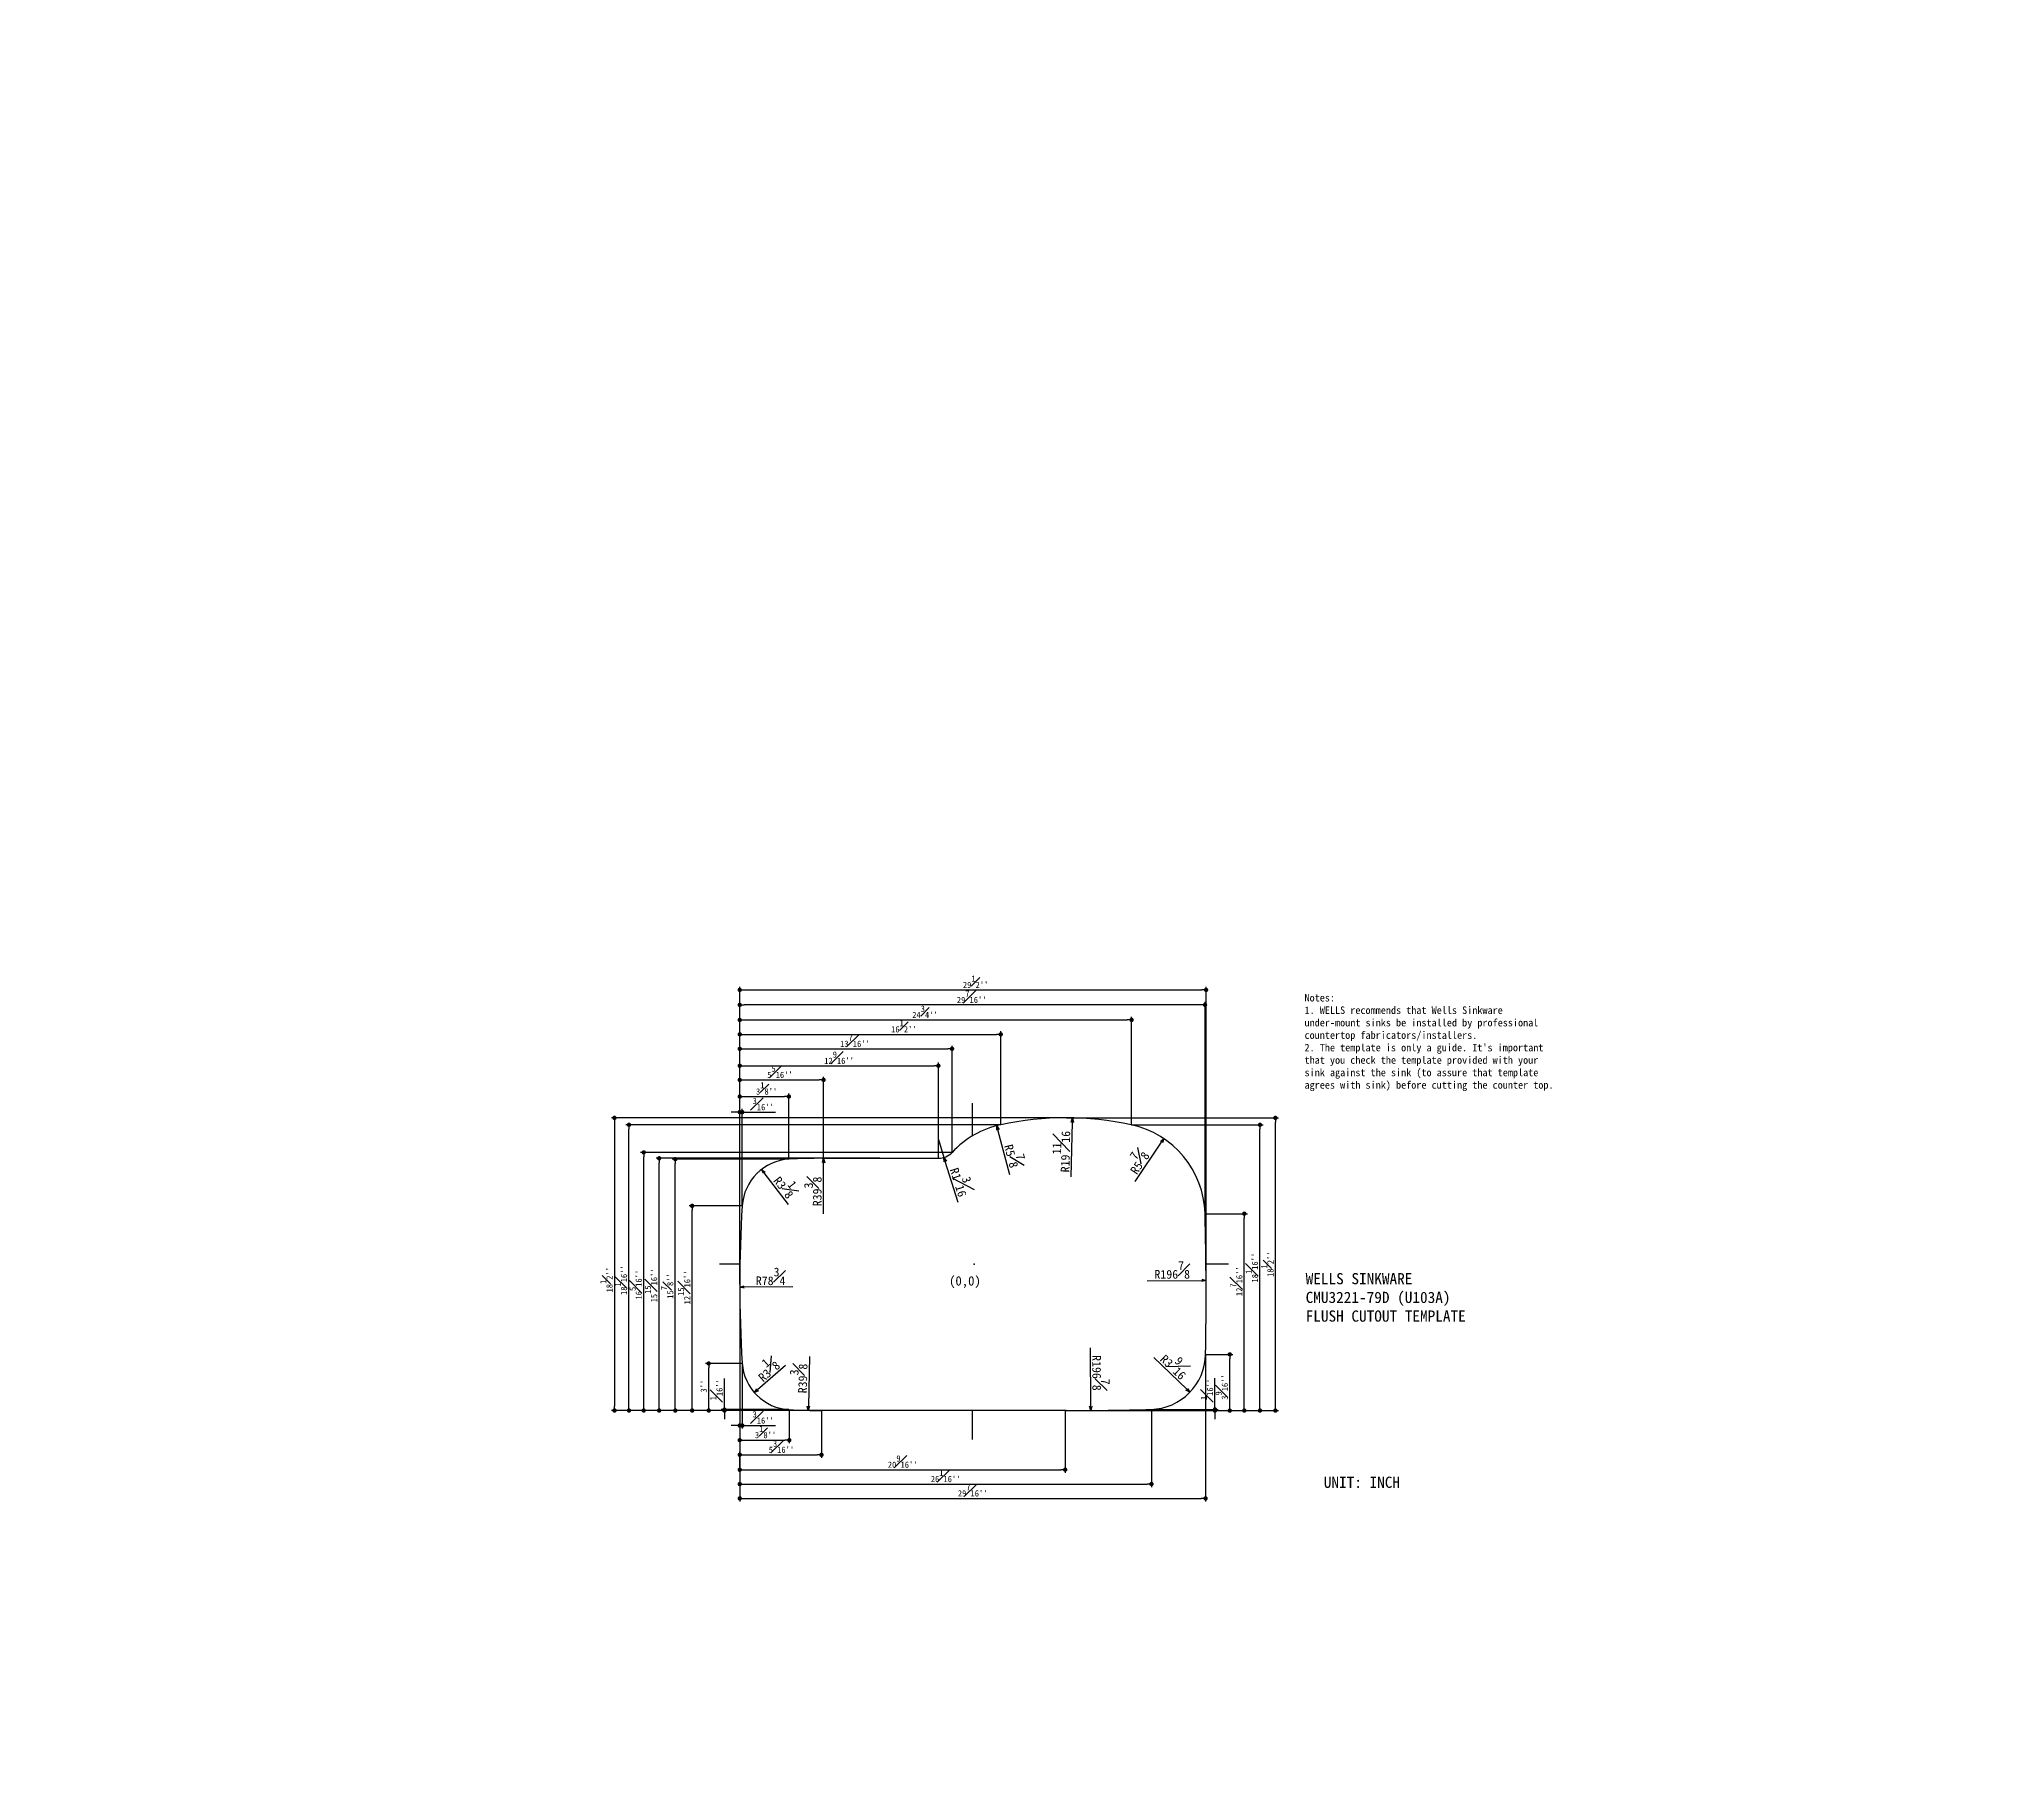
# Model space of a CAD drawing. Extents: x 3047 to 9298, y 71 to 5666.
# Drawn here: x 6173 to 9298, y 71 to 2868 of the extents above; entities that cross this region are included whole.
import ezdxf

# ---------------------------------------------------------------- set-up
doc = ezdxf.new("R2010")
doc.units = 0
doc.header["$LTSCALE"] = 25.4
doc.layers.get('0').update_dxf_attribs({"color": 5, "linetype": 'CONTINUOUS'})
doc.layers.get('DEFPOINTS').update_dxf_attribs({"linetype": 'CONTINUOUS'})
doc.dimstyles.new('ISO-25', dxfattribs={"dimtxt": 2.5, "dimasz": 2.5, "dimexe": 1.25, "dimexo": 0.625, "dimtad": 1, "dimtxsty": 'STANDARD', "dimcen": 2.5, "dimadec": 0, "dimazin": 0, "dimtfac": 1, "dimtmove": 0, "dimatfit": 3, "dimfxl": 1, "dimarcsym": 0})

# ---------------------------------------------------------------- blocks, each defined once
blk = doc.blocks.new('_Open30')
at = {"color": 0, "linetype": 'ByBlock', "lineweight": -2}
for p, q in [((-1, 0.27), (0, 0)), ((0, 0), (-1, -0.27)), ((0, 0), (-1, 0))]:
    blk.add_line(p, q, dxfattribs=at)
blk = doc.blocks.new('*D100')
at = {"color": 0, "lineweight": -2}
blk.add_line((7933, 1033.8), (7975.3, 1096.6), dxfattribs=at)
at = {"layer": 'DEFPOINTS', "color": 0}
for p in [(7979.2, 1102.4), (7895.4, 978)]:
    blk.add_point(p, dxfattribs=at)
at = {"color": 0, "lineweight": -2, "xscale": 7, "yscale": 7, "zscale": 7, "rotation": 56.04283106507916}
blk.add_blockref('_Open30', (7979.2, 1102.4), dxfattribs=at)
at = {"color": 40, "insert": (7934.9, 1067.1), "char_height": 14, "attachment_point": 5, "rotation": 56.0428}
blk.add_mtext('R5{\\H1.000000x;\\S7#8;}', dxfattribs=at)
blk = doc.blocks.new('_Dot')
at = {"color": 0, "linetype": 'ByBlock', "lineweight": -2}
blk.add_line((-0.5, 0), (-1, 0), dxfattribs=at)
at = {"color": 0, "linetype": 'ByBlock', "const_width": 0.5}
blk.add_lwpolyline([(-0.25, 0, 1), (0.25, 0, 1)], format="xyb", close=True, dxfattribs=at)
blk = doc.blocks.new('*D102')
at = {"color": 0, "lineweight": -2}
for p, q in [((7617.1, 1100.8), (7626.1, 1072.2)), ((7648.8, 999.6), (7628.2, 1065.5))]:
    blk.add_line(p, q, dxfattribs=at)
at = {"layer": 'DEFPOINTS', "color": 0}
for p in [(7617.1, 1100.8), (7626.1, 1072.2)]:
    blk.add_point(p, dxfattribs=at)
at = {"color": 0, "lineweight": -2, "xscale": 7, "yscale": 7, "zscale": 7, "rotation": 107.4032945518518}
blk.add_blockref('_Open30', (7626.1, 1072.2), dxfattribs=at)
at = {"color": 40, "insert": (7655.8, 1034.3), "char_height": 14, "attachment_point": 5, "rotation": 287.4033}
blk.add_mtext('R1{\\H1.000000x;\\S3#16;}', dxfattribs=at)
blk = doc.blocks.new('*D104')
at = {"color": 0, "lineweight": -2}
blk.add_line((7731.6, 1044), (7712.8, 1116.4), dxfattribs=at)
at = {"layer": 'DEFPOINTS', "color": 0}
for p in [(7711, 1123.2), (7748.7, 978)]:
    blk.add_point(p, dxfattribs=at)
at = {"color": 0, "lineweight": -2, "xscale": 7, "yscale": 7, "zscale": 7, "rotation": 104.5554125625913}
blk.add_blockref('_Open30', (7711, 1123.2), dxfattribs=at)
at = {"color": 40, "insert": (7740.8, 1076), "char_height": 14, "attachment_point": 5, "rotation": 284.5554}
blk.add_mtext('R5{\\H1.000000x;\\S7#8;}', dxfattribs=at)
blk = doc.blocks.new('*D106')
at = {"color": 0, "lineweight": -2}
blk.add_line((7376.4, 996.7), (7337.4, 1047.4), dxfattribs=at)
at = {"layer": 'DEFPOINTS', "color": 0}
for p in [(7333.2, 1053), (7381.9, 989.5)]:
    blk.add_point(p, dxfattribs=at)
at = {"color": 0, "lineweight": -2, "xscale": 7, "yscale": 7, "zscale": 7, "rotation": 127.5019250183407}
blk.add_blockref('_Open30', (7333.2, 1053), dxfattribs=at)
at = {"color": 40, "insert": (7373.8, 1027.9), "char_height": 14, "attachment_point": 5, "rotation": 307.5019}
blk.add_mtext('R3{\\H1.000000x;\\S1#8;}', dxfattribs=at)
blk = doc.blocks.new('*D108')
at = {"color": 0, "lineweight": -2}
blk.add_line((7371.8, 738.3), (7326.8, 699.1), dxfattribs=at)
at = {"layer": 'DEFPOINTS', "color": 0}
for p in [(7381.9, 747.1), (7321.6, 694.5)]:
    blk.add_point(p, dxfattribs=at)
at = {"color": 0, "lineweight": -2, "xscale": 7, "yscale": 7, "zscale": 7, "rotation": 221.066989025975}
blk.add_blockref('_Open30', (7321.6, 694.5), dxfattribs=at)
at = {"color": 40, "insert": (7340.8, 733.8), "char_height": 14, "attachment_point": 5, "rotation": 41.067}
blk.add_mtext('R3{\\H1.000000x;\\S1#8;}', dxfattribs=at)
blk = doc.blocks.new('*D109')
at = {"color": 0, "lineweight": -2}
blk.add_line((7962.9, 751.1), (8016, 700.1), dxfattribs=at)
at = {"layer": 'DEFPOINTS', "color": 0}
for p in [(7956.2, 757.6), (8021.1, 695.2)]:
    blk.add_point(p, dxfattribs=at)
at = {"color": 0, "lineweight": -2, "xscale": 7, "yscale": 7, "zscale": 7, "rotation": 316.1650012045545}
blk.add_blockref('_Open30', (8021.1, 695.2), dxfattribs=at)
at = {"color": 40, "insert": (7998.7, 740.3), "char_height": 14, "attachment_point": 5, "rotation": 316.165}
blk.add_mtext('R3{\\H1.000000x;\\S9#16;}', dxfattribs=at)
blk = doc.blocks.new('*D114')
at = {"color": 0, "lineweight": -2}
blk.add_line((7952.3, 874.2), (8040, 874.6), dxfattribs=at)
at = {"layer": 'DEFPOINTS', "color": 0}
for p in [(3047.1, 850.8), (8047, 874.7)]:
    blk.add_point(p, dxfattribs=at)
at = {"color": 0, "lineweight": -2, "xscale": 7, "yscale": 7, "zscale": 7, "rotation": 0.2737599882109213}
blk.add_blockref('_Open30', (8047, 874.7), dxfattribs=at)
at = {"color": 40, "insert": (7992.6, 891.4), "char_height": 14, "attachment_point": 5, "rotation": 0.2738}
blk.add_mtext('R196{\\H1.000000x;\\S7#8;}', dxfattribs=at)
blk = doc.blocks.new('*D116')
at = {"color": 0, "lineweight": -2}
blk.add_line((7830.5, 1041), (7832.3, 1128.6), dxfattribs=at)
at = {"layer": 'DEFPOINTS', "color": 0}
for p in [(7832.4, 1135.6), (7822.1, 635.7)]:
    blk.add_point(p, dxfattribs=at)
at = {"color": 0, "lineweight": -2, "xscale": 7, "yscale": 7, "zscale": 7, "rotation": 88.81284034313661}
blk.add_blockref('_Open30', (7832.4, 1135.6), dxfattribs=at)
at = {"color": 40, "insert": (7814.3, 1081.7), "char_height": 14, "attachment_point": 5, "rotation": 88.8128}
blk.add_mtext('R19{\\H1.000000x;\\S11#16;}', dxfattribs=at)
blk = doc.blocks.new('*D118')
at = {"color": 0, "lineweight": -2}
blk.add_line((7860.9, 766.4), (7861.6, 672.9), dxfattribs=at)
at = {"layer": 'DEFPOINTS', "color": 0}
for p in [(7822.1, 5665.7), (7861.7, 665.9)]:
    blk.add_point(p, dxfattribs=at)
at = {"color": 0, "lineweight": -2, "xscale": 7, "yscale": 7, "zscale": 7, "rotation": 270.4541572676752}
blk.add_blockref('_Open30', (7861.7, 665.9), dxfattribs=at)
at = {"color": 40, "insert": (7878.2, 726.2), "char_height": 14, "attachment_point": 5, "rotation": 270.4542}
blk.add_mtext('R196{\\H1.000000x;\\S7#8;}', dxfattribs=at)
blk = doc.blocks.new('*D119')
at = {"color": 0, "lineweight": -2}
blk.add_line((7410.2, 752.7), (7408.4, 673), dxfattribs=at)
at = {"layer": 'DEFPOINTS', "color": 0}
for p in [(7430.6, 1665.8), (7408.2, 666)]:
    blk.add_point(p, dxfattribs=at)
at = {"color": 0, "lineweight": -2, "xscale": 7, "yscale": 7, "zscale": 7, "rotation": 268.7172568068267}
blk.add_blockref('_Open30', (7408.2, 666), dxfattribs=at)
at = {"color": 40, "insert": (7392.4, 717.4), "char_height": 14, "attachment_point": 5, "rotation": 88.7173}
blk.add_mtext('R39{\\H1.000000x;\\S3#8;}', dxfattribs=at)
blk = doc.blocks.new('*D120')
at = {"color": 0, "lineweight": -2}
blk.add_line((7383.4, 864.2), (7305.1, 864), dxfattribs=at)
at = {"layer": 'DEFPOINTS', "color": 0}
for p in [(7298.1, 864), (9298.1, 868.3)]:
    blk.add_point(p, dxfattribs=at)
at = {"color": 0, "lineweight": -2, "xscale": 7, "yscale": 7, "zscale": 7, "rotation": 180.1228344120506}
blk.add_blockref('_Open30', (7298.1, 864), dxfattribs=at)
at = {"color": 40, "insert": (7347.7, 881.1), "char_height": 14, "attachment_point": 5, "rotation": 0.1228}
blk.add_mtext('R78{\\H1.000000x;\\S3#4;}', dxfattribs=at)
blk = doc.blocks.new('*D121')
at = {"color": 0, "lineweight": -2}
blk.add_line((7432.5, 981.9), (7432.7, 1063.8), dxfattribs=at)
at = {"layer": 'DEFPOINTS', "color": 0}
for p in [(7432.7, 1070.8), (7430.6, 70.8)]:
    blk.add_point(p, dxfattribs=at)
at = {"color": 0, "lineweight": -2, "xscale": 7, "yscale": 7, "zscale": 7, "rotation": 89.8753438442849}
blk.add_blockref('_Open30', (7432.7, 1070.8), dxfattribs=at)
at = {"color": 40, "insert": (7415.6, 1017.6), "char_height": 14, "attachment_point": 5, "rotation": 89.8753}
blk.add_mtext('R39{\\H1.000000x;\\S3#8;}', dxfattribs=at)
blk = doc.blocks.new('*D122')
at = {"color": 0, "lineweight": -2}
for p, q in [((8046.8, 755.9), (8090.1, 755.9)), ((8085.1, 672.7), (8085.1, 748.9)), ((7822.7, 665.7), (8090.1, 665.7))]:
    blk.add_line(p, q, dxfattribs=at)
at = {"layer": 'DEFPOINTS', "color": 0}
for p in [(8046.2, 755.9), (8085.1, 755.9), (7822.1, 665.7)]:
    blk.add_point(p, dxfattribs=at)
at = {"color": 0, "lineweight": -2, "xscale": 7, "yscale": 7, "zscale": 7}
for p, rotation in [((8085.1, 755.9), 90), ((8085.1, 665.7), 270)]:
    blk.add_blockref('_Dot', p, dxfattribs=dict(at, rotation=rotation))
at = {"color": 40, "insert": (8072.1, 703.5), "char_height": 10, "attachment_point": 5, "rotation": 90}
blk.add_mtext("3{\\H1.000000x;\\S9#16;}''", dxfattribs=at)
blk = doc.blocks.new('*D123')
at = {"color": 0, "lineweight": -2}
for p, q in [((8061.3, 674.6), (8061.3, 717.6)), ((7821.3, 665.7), (8066.3, 665.7)), ((7959.3, 667.6), (8066.3, 667.6)), ((8061.3, 665.7), (8061.3, 667.6)), ((8061.3, 658.7), (8061.3, 651.7))]:
    blk.add_line(p, q, dxfattribs=at)
at = {"layer": 'DEFPOINTS', "color": 0}
for p in [(7820.7, 665.7), (7958.6, 667.6), (8061.3, 667.6)]:
    blk.add_point(p, dxfattribs=at)
at = {"color": 0, "lineweight": -2, "xscale": 7, "yscale": 7, "zscale": 7}
for p, rotation in [((8061.3, 667.6), 270), ((8061.3, 665.7), 90)]:
    blk.add_blockref('_Dot', p, dxfattribs=dict(at, rotation=rotation))
at = {"color": 40, "insert": (8048.3, 699.6), "char_height": 10, "attachment_point": 5, "rotation": 90}
blk.add_mtext("{\\H1.000000x;\\S1#16;}''", dxfattribs=at)
blk = doc.blocks.new('*D124')
at = {"color": 0, "lineweight": -2}
for p, q in [((8046, 981.9), (8113.4, 981.9)), ((8108.4, 672.7), (8108.4, 974.9)), ((7822.7, 665.7), (8113.4, 665.7))]:
    blk.add_line(p, q, dxfattribs=at)
at = {"layer": 'DEFPOINTS', "color": 0}
for p in [(8045.3, 981.9), (8108.4, 981.9), (7822.1, 665.7)]:
    blk.add_point(p, dxfattribs=at)
at = {"color": 0, "lineweight": -2, "xscale": 7, "yscale": 7, "zscale": 7}
for p, rotation in [((8108.4, 981.9), 90), ((8108.4, 665.7), 270)]:
    blk.add_blockref('_Dot', p, dxfattribs=dict(at, rotation=rotation))
at = {"color": 40, "insert": (8095.4, 873.4), "char_height": 10, "attachment_point": 5, "rotation": 90}
blk.add_mtext("12{\\H1.000000x;\\S7#16;}''", dxfattribs=at)
blk = doc.blocks.new('*D125')
at = {"color": 0, "lineweight": -2}
for p, q in [((7927.4, 1124.6), (8138.5, 1124.6)), ((8133.5, 672.7), (8133.5, 1117.6)), ((7821.3, 665.7), (8138.5, 665.7))]:
    blk.add_line(p, q, dxfattribs=at)
at = {"layer": 'DEFPOINTS', "color": 0}
for p in [(7926.8, 1124.6), (8133.5, 1124.6), (7820.7, 665.7)]:
    blk.add_point(p, dxfattribs=at)
at = {"color": 0, "lineweight": -2, "xscale": 7, "yscale": 7, "zscale": 7}
for p, rotation in [((8133.5, 1124.6), 90), ((8133.5, 665.7), 270)]:
    blk.add_blockref('_Dot', p, dxfattribs=dict(at, rotation=rotation))
at = {"color": 40, "insert": (8120.5, 895.2), "char_height": 10, "attachment_point": 5, "rotation": 90}
blk.add_mtext("18{\\H1.000000x;\\S1#16;}''", dxfattribs=at)
blk = doc.blocks.new('*D126')
at = {"color": 0, "lineweight": -2}
for p, q in [((7822.7, 1135.7), (8163.4, 1135.7)), ((8158.4, 672.7), (8158.4, 1128.7)), ((7821.3, 665.7), (8163.4, 665.7))]:
    blk.add_line(p, q, dxfattribs=at)
at = {"layer": 'DEFPOINTS', "color": 0}
for p in [(7822.1, 1135.7), (8158.4, 1135.7), (7820.7, 665.7)]:
    blk.add_point(p, dxfattribs=at)
at = {"color": 0, "lineweight": -2, "xscale": 7, "yscale": 7, "zscale": 7}
for p, rotation in [((8158.4, 1135.7), 90), ((8158.4, 665.7), 270)]:
    blk.add_blockref('_Dot', p, dxfattribs=dict(at, rotation=rotation))
at = {"color": 40, "insert": (8145.4, 900.7), "char_height": 10, "attachment_point": 5, "rotation": 90}
blk.add_mtext("18{\\H1.000000x;\\S1#2;}''", dxfattribs=at)
blk = doc.blocks.new('*D135')
at = {"color": 0, "lineweight": -2}
for p, q in [((7301.4, 741.3), (7243.3, 741.3)), ((7248.3, 672.8), (7248.3, 734.3)), ((7429.9, 665.8), (7243.3, 665.8))]:
    blk.add_line(p, q, dxfattribs=at)
at = {"layer": 'DEFPOINTS', "color": 0}
for p in [(7248.3, 741.3), (7302.1, 741.3), (7430.5, 665.8)]:
    blk.add_point(p, dxfattribs=at)
at = {"color": 0, "lineweight": -2, "xscale": 7, "yscale": 7, "zscale": 7}
for p, rotation in [((7248.3, 741.3), 90), ((7248.3, 665.8), 270)]:
    blk.add_blockref('_Dot', p, dxfattribs=dict(at, rotation=rotation))
at = {"color": 40, "insert": (7240.3, 704.9), "char_height": 10, "attachment_point": 5, "rotation": 90}
blk.add_mtext("3''", dxfattribs=at)
blk = doc.blocks.new('*D136')
at = {"color": 0, "lineweight": -2}
for p, q in [((7273.5, 674.2), (7273.5, 717.2)), ((7377, 667.2), (7268.5, 667.2)), ((7429.9, 665.8), (7268.5, 665.8)), ((7273.5, 665.8), (7273.5, 667.2)), ((7273.5, 658.8), (7273.5, 651.8))]:
    blk.add_line(p, q, dxfattribs=at)
at = {"layer": 'DEFPOINTS', "color": 0}
for p in [(7273.5, 667.2), (7377.6, 667.2), (7430.5, 665.8)]:
    blk.add_point(p, dxfattribs=at)
at = {"color": 0, "lineweight": -2, "xscale": 7, "yscale": 7, "zscale": 7}
for p, rotation in [((7273.5, 667.2), 270), ((7273.5, 665.8), 90)]:
    blk.add_blockref('_Dot', p, dxfattribs=dict(at, rotation=rotation))
at = {"color": 40, "insert": (7260.5, 699.2), "char_height": 10, "attachment_point": 5, "rotation": 90}
blk.add_mtext("{\\H1.000000x;\\S1#16;}''", dxfattribs=at)
blk = doc.blocks.new('*D137')
at = {"color": 0, "lineweight": -2}
for p, q in [((7301.4, 994.5), (7216.7, 994.5)), ((7221.7, 672.8), (7221.7, 987.5)), ((7429.9, 665.8), (7216.7, 665.8))]:
    blk.add_line(p, q, dxfattribs=at)
at = {"layer": 'DEFPOINTS', "color": 0}
for p in [(7221.7, 994.5), (7302, 994.5), (7430.5, 665.8)]:
    blk.add_point(p, dxfattribs=at)
at = {"color": 0, "lineweight": -2, "xscale": 7, "yscale": 7, "zscale": 7}
for p, rotation in [((7221.7, 994.5), 90), ((7221.7, 665.8), 270)]:
    blk.add_blockref('_Dot', p, dxfattribs=dict(at, rotation=rotation))
at = {"color": 40, "insert": (7208.7, 863.4), "char_height": 10, "attachment_point": 5, "rotation": 90}
blk.add_mtext("12{\\H1.000000x;\\S15#16;}''", dxfattribs=at)
blk = doc.blocks.new('*D138')
at = {"color": 0, "lineweight": -2}
for p, q in [((7377, 1069.4), (7189.5, 1069.4)), ((7194.5, 672.8), (7194.5, 1062.4)), ((7429.9, 665.8), (7189.5, 665.8))]:
    blk.add_line(p, q, dxfattribs=at)
at = {"layer": 'DEFPOINTS', "color": 0}
for p in [(7194.5, 1069.4), (7377.7, 1069.4), (7430.5, 665.8)]:
    blk.add_point(p, dxfattribs=at)
at = {"color": 0, "lineweight": -2, "xscale": 7, "yscale": 7, "zscale": 7}
for p, rotation in [((7194.5, 1069.4), 90), ((7194.5, 665.8), 270)]:
    blk.add_blockref('_Dot', p, dxfattribs=dict(at, rotation=rotation))
at = {"color": 40, "insert": (7181.5, 865.7), "char_height": 10, "attachment_point": 5, "rotation": 90}
blk.add_mtext("15{\\H1.000000x;\\S7#8;}''", dxfattribs=at)
blk = doc.blocks.new('*D140')
at = {"color": 0, "lineweight": -2}
for p, q in [((7523.2, 1070.8), (7163.6, 1070.8)), ((7168.6, 672.8), (7168.6, 1063.8)), ((7429.9, 665.8), (7163.6, 665.8))]:
    blk.add_line(p, q, dxfattribs=at)
at = {"layer": 'DEFPOINTS', "color": 0}
for p in [(7168.6, 1070.8), (7523.8, 1070.8), (7430.5, 665.8)]:
    blk.add_point(p, dxfattribs=at)
at = {"color": 0, "lineweight": -2, "xscale": 7, "yscale": 7, "zscale": 7}
for p, rotation in [((7168.6, 1070.8), 90), ((7168.6, 665.8), 270)]:
    blk.add_blockref('_Dot', p, dxfattribs=dict(at, rotation=rotation))
at = {"color": 40, "insert": (7155.6, 866.7), "char_height": 10, "attachment_point": 5, "rotation": 90}
blk.add_mtext("15{\\H1.000000x;\\S15#16;}''", dxfattribs=at)
blk = doc.blocks.new('*D141')
at = {"color": 0, "lineweight": -2}
for p, q in [((7638.4, 1080.3), (7138.9, 1080.3)), ((7143.9, 672.8), (7143.9, 1073.3)), ((7429.9, 665.8), (7138.9, 665.8))]:
    blk.add_line(p, q, dxfattribs=at)
at = {"layer": 'DEFPOINTS', "color": 0}
for p in [(7143.9, 1080.3), (7639.1, 1080.3), (7430.5, 665.8)]:
    blk.add_point(p, dxfattribs=at)
at = {"color": 0, "lineweight": -2, "xscale": 7, "yscale": 7, "zscale": 7}
for p, rotation in [((7143.9, 1080.3), 90), ((7143.9, 665.8), 270)]:
    blk.add_blockref('_Dot', p, dxfattribs=dict(at, rotation=rotation))
at = {"color": 40, "insert": (7130.9, 867.9), "char_height": 10, "attachment_point": 5, "rotation": 90}
blk.add_mtext("16{\\H1.000000x;\\S5#16;}''", dxfattribs=at)
blk = doc.blocks.new('*D142')
at = {"color": 0, "lineweight": -2}
for p, q in [((7716.7, 1124.6), (7115.2, 1124.6)), ((7120.2, 672.8), (7120.2, 1117.6)), ((7429.9, 665.8), (7115.2, 665.8))]:
    blk.add_line(p, q, dxfattribs=at)
at = {"layer": 'DEFPOINTS', "color": 0}
for p in [(7120.2, 1124.6), (7717.3, 1124.6), (7430.5, 665.8)]:
    blk.add_point(p, dxfattribs=at)
at = {"color": 0, "lineweight": -2, "xscale": 7, "yscale": 7, "zscale": 7}
for p, rotation in [((7120.2, 1124.6), 90), ((7120.2, 665.8), 270)]:
    blk.add_blockref('_Dot', p, dxfattribs=dict(at, rotation=rotation))
at = {"color": 40, "insert": (7107.2, 875.1), "char_height": 10, "attachment_point": 5, "rotation": 90}
blk.add_mtext("18{\\H1.000000x;\\S1#16;}''", dxfattribs=at)
blk = doc.blocks.new('*D144')
at = {"color": 0, "lineweight": -2}
for p, q in [((7821.4, 1135.7), (7091.9, 1135.7)), ((7096.9, 1128.7), (7096.9, 672.8)), ((7429.9, 665.8), (7091.9, 665.8))]:
    blk.add_line(p, q, dxfattribs=at)
at = {"layer": 'DEFPOINTS', "color": 0}
for p in [(7822.1, 1135.7), (7096.9, 665.8), (7430.5, 665.8)]:
    blk.add_point(p, dxfattribs=at)
at = {"color": 0, "lineweight": -2, "xscale": 7, "yscale": 7, "zscale": 7}
for p, rotation in [((7096.9, 1135.7), 90), ((7096.9, 665.8), 270)]:
    blk.add_blockref('_Dot', p, dxfattribs=dict(at, rotation=rotation))
at = {"color": 40, "insert": (7083.9, 875.8), "char_height": 10, "attachment_point": 5, "rotation": 90}
blk.add_mtext("18{\\H1.000000x;\\S1#2;}''", dxfattribs=at)
blk = doc.blocks.new('*D153')
at = {"color": 0, "lineweight": -2}
for p, q in [((7298.1, 868.8), (7298.1, 1322.1)), ((8038.3, 1317.1), (7305.1, 1317.1)), ((8045.3, 982.5), (8045.3, 1322.1))]:
    blk.add_line(p, q, dxfattribs=at)
at = {"layer": 'DEFPOINTS', "color": 0}
for p in [(7298.1, 1317.1), (8045.3, 981.9), (7298.1, 868.2)]:
    blk.add_point(p, dxfattribs=at)
at = {"color": 0, "lineweight": -2, "xscale": 7, "yscale": 7, "zscale": 7, "rotation": 180}
blk.add_blockref('_Dot', (7298.1, 1317.1), dxfattribs=at)
at = {"color": 0, "lineweight": -2, "xscale": 7, "yscale": 7, "zscale": 7}
blk.add_blockref('_Dot', (8045.3, 1317.1), dxfattribs=at)
at = {"color": 40, "insert": (7670.5, 1330.1), "char_height": 10, "attachment_point": 5}
blk.add_mtext("29{\\H1.000000x;\\S7#16;}''", dxfattribs=at)
blk = doc.blocks.new('*D154')
at = {"color": 0, "lineweight": -2}
for p, q in [((7291.1, 1145), (7284.1, 1145)), ((7298.1, 1110), (7298.1, 1150)), ((7298.1, 1145), (7302, 1145)), ((7302, 995.2), (7302, 1150)), ((7309, 1145), (7355.4, 1145))]:
    blk.add_line(p, q, dxfattribs=at)
at = {"layer": 'DEFPOINTS', "color": 0}
for p in [(7302, 1145), (7298.1, 1109.4), (7302, 994.5)]:
    blk.add_point(p, dxfattribs=at)
at = {"color": 0, "lineweight": -2, "xscale": 7, "yscale": 7, "zscale": 7}
blk.add_blockref('_Dot', (7298.1, 1145), dxfattribs=at)
at = {"color": 0, "lineweight": -2, "xscale": 7, "yscale": 7, "zscale": 7, "rotation": 180}
blk.add_blockref('_Dot', (7302, 1145), dxfattribs=at)
at = {"color": 40, "insert": (7335.7, 1158), "char_height": 10, "attachment_point": 5}
blk.add_mtext("{\\H1.000000x;\\S3#16;}''", dxfattribs=at)
blk = doc.blocks.new('*D155')
at = {"color": 0, "lineweight": -2}
for p, q in [((7298.1, 1110), (7298.1, 1175)), ((7305.1, 1170), (7370, 1170)), ((7377, 1070), (7377, 1175))]:
    blk.add_line(p, q, dxfattribs=at)
at = {"layer": 'DEFPOINTS', "color": 0}
for p in [(7377, 1170), (7298.1, 1109.4), (7377, 1069.4)]:
    blk.add_point(p, dxfattribs=at)
at = {"color": 0, "lineweight": -2, "xscale": 7, "yscale": 7, "zscale": 7, "rotation": 180}
blk.add_blockref('_Dot', (7298.1, 1170), dxfattribs=at)
at = {"color": 0, "lineweight": -2, "xscale": 7, "yscale": 7, "zscale": 7}
blk.add_blockref('_Dot', (7377, 1170), dxfattribs=at)
at = {"color": 40, "insert": (7341.2, 1183), "char_height": 10, "attachment_point": 5}
blk.add_mtext("3{\\H1.000000x;\\S1#8;}''", dxfattribs=at)
blk = doc.blocks.new('*D156')
at = {"color": 0, "lineweight": -2}
for p, q in [((7298.1, 1110), (7298.1, 1201.7)), ((7305.1, 1196.7), (7425.7, 1196.7)), ((7432.7, 1071.4), (7432.7, 1201.7))]:
    blk.add_line(p, q, dxfattribs=at)
at = {"layer": 'DEFPOINTS', "color": 0}
for p in [(7432.7, 1196.7), (7298.1, 1109.4), (7432.7, 1070.8)]:
    blk.add_point(p, dxfattribs=at)
at = {"color": 0, "lineweight": -2, "xscale": 7, "yscale": 7, "zscale": 7, "rotation": 180}
blk.add_blockref('_Dot', (7298.1, 1196.7), dxfattribs=at)
at = {"color": 0, "lineweight": -2, "xscale": 7, "yscale": 7, "zscale": 7}
blk.add_blockref('_Dot', (7432.7, 1196.7), dxfattribs=at)
at = {"color": 40, "insert": (7362.6, 1209.7), "char_height": 10, "attachment_point": 5}
blk.add_mtext("5{\\H1.000000x;\\S5#16;}''", dxfattribs=at)
blk = doc.blocks.new('*D158')
at = {"color": 0, "lineweight": -2}
for p, q in [((7298.1, 1110), (7298.1, 1251.6)), ((7639.1, 1080.9), (7639.1, 1251.6)), ((7305.1, 1246.6), (7632.1, 1246.6))]:
    blk.add_line(p, q, dxfattribs=at)
at = {"layer": 'DEFPOINTS', "color": 0}
for p in [(7639.1, 1246.6), (7298.1, 1109.4), (7639.1, 1080.3)]:
    blk.add_point(p, dxfattribs=at)
at = {"color": 0, "lineweight": -2, "xscale": 7, "yscale": 7, "zscale": 7, "rotation": 180}
blk.add_blockref('_Dot', (7298.1, 1246.6), dxfattribs=at)
at = {"color": 0, "lineweight": -2, "xscale": 7, "yscale": 7, "zscale": 7}
blk.add_blockref('_Dot', (7639.1, 1246.6), dxfattribs=at)
at = {"color": 40, "insert": (7483.1, 1259.6), "char_height": 10, "attachment_point": 5}
blk.add_mtext("13{\\H1.000000x;\\S7#16;}''", dxfattribs=at)
blk = doc.blocks.new('*D159')
at = {"color": 0, "lineweight": -2}
for p, q in [((7298.1, 1110), (7298.1, 1274.8)), ((7305.1, 1269.8), (7710.3, 1269.8)), ((7717.3, 1125.3), (7717.3, 1274.8))]:
    blk.add_line(p, q, dxfattribs=at)
at = {"layer": 'DEFPOINTS', "color": 0}
for p in [(7717.3, 1269.8), (7298.1, 1109.4), (7717.3, 1124.6)]:
    blk.add_point(p, dxfattribs=at)
at = {"color": 0, "lineweight": -2, "xscale": 7, "yscale": 7, "zscale": 7, "rotation": 180}
blk.add_blockref('_Dot', (7298.1, 1269.8), dxfattribs=at)
at = {"color": 0, "lineweight": -2, "xscale": 7, "yscale": 7, "zscale": 7}
blk.add_blockref('_Dot', (7717.3, 1269.8), dxfattribs=at)
at = {"color": 40, "insert": (7561.6, 1282.8), "char_height": 10, "attachment_point": 5}
blk.add_mtext("16{\\H1.000000x;\\S1#2;}''", dxfattribs=at)
blk = doc.blocks.new('*D160')
at = {"color": 0, "lineweight": -2}
for p, q in [((7298.1, 1110), (7298.1, 1298)), ((7305.1, 1293), (7920.4, 1293)), ((7927.4, 1125.3), (7927.4, 1298))]:
    blk.add_line(p, q, dxfattribs=at)
at = {"layer": 'DEFPOINTS', "color": 0}
for p in [(7927.4, 1293), (7298.1, 1109.4), (7927.4, 1124.6)]:
    blk.add_point(p, dxfattribs=at)
at = {"color": 0, "lineweight": -2, "xscale": 7, "yscale": 7, "zscale": 7, "rotation": 180}
blk.add_blockref('_Dot', (7298.1, 1293), dxfattribs=at)
at = {"color": 0, "lineweight": -2, "xscale": 7, "yscale": 7, "zscale": 7}
blk.add_blockref('_Dot', (7927.4, 1293), dxfattribs=at)
at = {"color": 40, "insert": (7595.5, 1306), "char_height": 10, "attachment_point": 5}
blk.add_mtext("24{\\H1.000000x;\\S3#4;}''", dxfattribs=at)
blk = doc.blocks.new('*D162')
at = {"color": 0, "lineweight": -2}
for p, q in [((7298.1, 1110), (7298.1, 1346.2)), ((8047, 869.5), (8047, 1346.2)), ((7305.1, 1341.2), (8040, 1341.2))]:
    blk.add_line(p, q, dxfattribs=at)
at = {"layer": 'DEFPOINTS', "color": 0}
for p in [(8047, 1341.2), (7298.1, 1109.4), (8047, 868.9)]:
    blk.add_point(p, dxfattribs=at)
at = {"color": 0, "lineweight": -2, "xscale": 7, "yscale": 7, "zscale": 7, "rotation": 180}
blk.add_blockref('_Dot', (7298.1, 1341.2), dxfattribs=at)
at = {"color": 0, "lineweight": -2, "xscale": 7, "yscale": 7, "zscale": 7}
blk.add_blockref('_Dot', (8047, 1341.2), dxfattribs=at)
at = {"color": 40, "insert": (7676.8, 1354.2), "char_height": 10, "attachment_point": 5}
blk.add_mtext("29{\\H1.000000x;\\S1#2;}''", dxfattribs=at)
blk = doc.blocks.new('*D163')
at = {"color": 0, "lineweight": -2}
for p, q in [((7298.1, 868.2), (7298.1, 636.7)), ((7302.1, 740.6), (7302.1, 636.7)), ((7291.1, 641.7), (7284.1, 641.7)), ((7298.1, 641.7), (7302.1, 641.7)), ((7309.1, 641.7), (7355.4, 641.7))]:
    blk.add_line(p, q, dxfattribs=at)
at = {"layer": 'DEFPOINTS', "color": 0}
for p in [(7298.1, 868.8), (7302.1, 741.3), (7302.1, 641.7)]:
    blk.add_point(p, dxfattribs=at)
at = {"color": 0, "lineweight": -2, "xscale": 7, "yscale": 7, "zscale": 7}
blk.add_blockref('_Dot', (7298.1, 641.7), dxfattribs=at)
at = {"color": 0, "lineweight": -2, "xscale": 7, "yscale": 7, "zscale": 7, "rotation": 180}
blk.add_blockref('_Dot', (7302.1, 641.7), dxfattribs=at)
at = {"color": 40, "insert": (7335.7, 654.7), "char_height": 10, "attachment_point": 5}
blk.add_mtext("{\\H1.000000x;\\S3#16;}''", dxfattribs=at)
blk = doc.blocks.new('*D164')
at = {"color": 0, "lineweight": -2}
for p, q in [((7298.1, 675.9), (7298.1, 613.2)), ((7377.6, 666.6), (7377.6, 613.2)), ((7305.1, 618.2), (7370.6, 618.2))]:
    blk.add_line(p, q, dxfattribs=at)
at = {"layer": 'DEFPOINTS', "color": 0}
for p in [(7298.1, 676.6), (7377.6, 667.2), (7377.6, 618.2)]:
    blk.add_point(p, dxfattribs=at)
at = {"color": 0, "lineweight": -2, "xscale": 7, "yscale": 7, "zscale": 7, "rotation": 180}
blk.add_blockref('_Dot', (7298.1, 618.2), dxfattribs=at)
at = {"color": 0, "lineweight": -2, "xscale": 7, "yscale": 7, "zscale": 7}
blk.add_blockref('_Dot', (7377.6, 618.2), dxfattribs=at)
at = {"color": 40, "insert": (7339.5, 631.2), "char_height": 10, "attachment_point": 5}
blk.add_mtext("3{\\H1.000000x;\\S1#8;}''", dxfattribs=at)
blk = doc.blocks.new('*D165')
at = {"color": 0, "lineweight": -2}
for p, q in [((7429.4, 665.2), (7429.4, 589.7)), ((7298.1, 573.8), (7298.1, 599.7)), ((7305.1, 594.7), (7422.4, 594.7))]:
    blk.add_line(p, q, dxfattribs=at)
at = {"layer": 'DEFPOINTS', "color": 0}
for p in [(7429.4, 665.8), (7429.4, 594.7), (7298.1, 573.2)]:
    blk.add_point(p, dxfattribs=at)
at = {"color": 0, "lineweight": -2, "xscale": 7, "yscale": 7, "zscale": 7, "rotation": 180}
blk.add_blockref('_Dot', (7298.1, 594.7), dxfattribs=at)
at = {"color": 0, "lineweight": -2, "xscale": 7, "yscale": 7, "zscale": 7}
blk.add_blockref('_Dot', (7429.4, 594.7), dxfattribs=at)
at = {"color": 40, "insert": (7365, 607.7), "char_height": 10, "attachment_point": 5}
blk.add_mtext("5{\\H1.000000x;\\S3#16;}''", dxfattribs=at)
blk = doc.blocks.new('*D166')
at = {"color": 0, "lineweight": -2}
for p, q in [((7298.1, 675.9), (7298.1, 565.7)), ((7820.7, 665.1), (7820.7, 565.7)), ((7305.1, 570.7), (7813.7, 570.7))]:
    blk.add_line(p, q, dxfattribs=at)
at = {"layer": 'DEFPOINTS', "color": 0}
for p in [(7298.1, 676.6), (7820.7, 665.7), (7820.7, 570.7)]:
    blk.add_point(p, dxfattribs=at)
at = {"color": 0, "lineweight": -2, "xscale": 7, "yscale": 7, "zscale": 7, "rotation": 180}
blk.add_blockref('_Dot', (7298.1, 570.7), dxfattribs=at)
at = {"color": 0, "lineweight": -2, "xscale": 7, "yscale": 7, "zscale": 7}
blk.add_blockref('_Dot', (7820.7, 570.7), dxfattribs=at)
at = {"color": 40, "insert": (7559.7, 583.7), "char_height": 10, "attachment_point": 5}
blk.add_mtext("20{\\H1.000000x;\\S9#16;}''", dxfattribs=at)
blk = doc.blocks.new('*D167')
at = {"color": 0, "lineweight": -2}
for p, q in [((7298.1, 675.9), (7298.1, 542.7)), ((7959.3, 667), (7959.3, 542.7)), ((7305.1, 547.7), (7952.3, 547.7))]:
    blk.add_line(p, q, dxfattribs=at)
at = {"layer": 'DEFPOINTS', "color": 0}
for p in [(7298.1, 676.6), (7959.3, 667.6), (7959.3, 547.7)]:
    blk.add_point(p, dxfattribs=at)
at = {"color": 0, "lineweight": -2, "xscale": 7, "yscale": 7, "zscale": 7, "rotation": 180}
blk.add_blockref('_Dot', (7298.1, 547.7), dxfattribs=at)
at = {"color": 0, "lineweight": -2, "xscale": 7, "yscale": 7, "zscale": 7}
blk.add_blockref('_Dot', (7959.3, 547.7), dxfattribs=at)
at = {"color": 40, "insert": (7628.7, 560.7), "char_height": 10, "attachment_point": 5}
blk.add_mtext("26{\\H1.000000x;\\S1#16;}''", dxfattribs=at)
blk = doc.blocks.new('*D168')
at = {"color": 0, "lineweight": -2}
for p, q in [((8046.2, 755.2), (8046.2, 519.7)), ((7298.1, 675.9), (7298.1, 519.7)), ((7305.1, 524.7), (8039.2, 524.7))]:
    blk.add_line(p, q, dxfattribs=at)
at = {"layer": 'DEFPOINTS', "color": 0}
for p in [(8046.2, 755.9), (7298.1, 676.6), (8046.2, 524.7)]:
    blk.add_point(p, dxfattribs=at)
at = {"color": 0, "lineweight": -2, "xscale": 7, "yscale": 7, "zscale": 7, "rotation": 180}
blk.add_blockref('_Dot', (7298.1, 524.7), dxfattribs=at)
at = {"color": 0, "lineweight": -2, "xscale": 7, "yscale": 7, "zscale": 7}
blk.add_blockref('_Dot', (8046.2, 524.7), dxfattribs=at)
at = {"color": 40, "insert": (7672.1, 537.7), "char_height": 10, "attachment_point": 5}
blk.add_mtext("29{\\H1.000000x;\\S7#16;}''", dxfattribs=at)
blk = doc.blocks.new('*D170')
at = {"color": 0, "lineweight": -2}
for p, q in [((7298.1, 1204.6), (7298.1, 1224.4)), ((7305.1, 1219.4), (7610.1, 1219.4)), ((7617.1, 1071.4), (7617.1, 1224.4))]:
    blk.add_line(p, q, dxfattribs=at)
at = {"layer": 'DEFPOINTS', "color": 0}
for p in [(7617.1, 1219.4), (7298.1, 1204), (7617.1, 1070.8)]:
    blk.add_point(p, dxfattribs=at)
at = {"color": 0, "lineweight": -2, "xscale": 7, "yscale": 7, "zscale": 7, "rotation": 180}
blk.add_blockref('_Dot', (7298.1, 1219.4), dxfattribs=at)
at = {"color": 0, "lineweight": -2, "xscale": 7, "yscale": 7, "zscale": 7}
blk.add_blockref('_Dot', (7617.1, 1219.4), dxfattribs=at)
at = {"color": 40, "insert": (7457.6, 1232.4), "char_height": 10, "attachment_point": 5}
blk.add_mtext("12{\\H1.000000x;\\S9#16;}''", dxfattribs=at)

msp = doc.modelspace()

# ---------------------------------------------------------------- linework, layer by layer
at = {"color": 1}
for p, q in [((7671.82971, 1106.76812), (7671.82971, 1159.26528)), ((7298.32235, 900.74424), (7265.58984, 900.74424)), ((8083.21222, 900.74424), (8046.80951, 900.74424)), ((7671.82971, 619.32296), (7671.82971, 665.76274))]:
    msp.add_line(p, q, dxfattribs=at)
at = {"color": 7, "linetype": 'ByBlock', "lineweight": 30}
msp.add_line((7430.55904, 1070.78664), (7617.12867, 1070.78664), dxfattribs=at)
at = {"color": 7, "lineweight": 30}
msp.add_line((7822.05904, 665.74166), (7429.42502, 665.79675), dxfattribs=at)
at = {"color": 7, "linetype": 'ByBlock', "lineweight": 30}
for centre, radius, start, end in [((7822.05904, 635.74683), 500, 77.905769, 102.094231), ((7748.727, 977.97834), 150, 102.094231, 136.97884609), ((7895.39108, 977.97834), 150, 1.5027, 77.905769), ((7381.88866, 989.49835), 80, 93.03251081, 176.3805976), ((7617.12867, 1100.78664), 30, 270, 316.97884609), ((9298.05904, 868.29166), 2000, 176.3805976, 183.623724), ((3047.05904, 850.79166), 5000, 358.912155, 1.5027), ((7822.05904, 5665.74166), 5000, 269.983922, 271.56521)]:
    msp.add_arc(centre, radius, start, end, dxfattribs=at)
at = {"color": 7, "lineweight": 30}
for centre, radius, start, end in [((7430.55904, 70.78664), 1000, 90, 93.03251081), ((7956.17407, 757.57365), 90, 271.56521, 358.912155), ((7381.87851, 747.0884), 80, 183.614604, 266.962691), ((7430.62583, 1665.79603), 1000, 266.962691, 269.995202)]:
    msp.add_arc(centre, radius, start, end, dxfattribs=at)
at = {"color": 1}
msp.add_point((7674.40103, 900.74424), dxfattribs=at)

# ---------------------------------------------------------------- texts
at = {"color": 0, "insert": (8205.0967, 1334.62543), "char_height": 6, "width": 403.5944224, "attachment_point": 1}
msp.add_mtext("{\\H2x;\\C4;Notes: \\P1. WELLS recommends that Wells Sinkware under-mount sinks be installed by professional countertop fabricators/installers. \\P2. The template is only a guide. It's important that you check the template provided with your sink against the sink (to assure that template agrees with sink) before cutting the counter top.}", dxfattribs=at)
at = {"insert": (7634.23845, 881.49673), "char_height": 15, "width": 152.070428, "attachment_point": 1}
msp.add_mtext('{\\C1;(0,0)}', dxfattribs=at)
at = {"color": 7, "char_height": 18, "attachment_point": 1}
for s, insert, width in [('{\\C3;WELLS SINKWARE\\PCMU3221-79D (U103A) \\PFLUSH CUTOUT TEMPLATE}', (8206.89781, 886.49858), 438.430466), ('{\\C3;UNIT: INCH}', (8236.0403, 559.61532), 181.5555556)]:
    msp.add_mtext(s, dxfattribs=dict(at, insert=insert, width=width))

# ---------------------------------------------------------------- dimensions: what is measured, and where the dimension line sits
at = {"color": 102}
for center, mpoint, picture, middle in [((7822.05904, 5665.74166), (7861.69133, 665.89873), '*D118', (7861.21421, 726.08909)), ((7430.62583, 1665.79603), (7408.23961, 666.04663), '*D119', (7409.38189, 717.06007)), ((7822.05904, 635.74683), (7832.41822, 1135.6395), '*D116', (7831.29253, 1081.31783)), ((7748.727, 977.97834), (7711.02957, 1123.1641), '*D104', (7724.37357, 1071.77179)), ((7895.39108, 977.97834), (7979.17703, 1102.39665), '*D100', (7948.99878, 1057.58333)), ((7430.55904, 70.78664), (7432.7347, 1070.78428), '*D121', (7432.61898, 1017.59764)), ((7381.88866, 989.49835), (7333.18561, 1052.96498), '*D106', (7360.32581, 1017.59764)), ((3047.05904, 850.79166), (8047.00197, 874.68163), '*D114', (7992.66926, 874.42203)), ((9298.05904, 868.29166), (7298.06364, 864.00393), '*D120', (7347.73019, 864.11041)), ((7381.87851, 747.0884), (7321.56315, 694.53313), '*D108', (7351.97214, 721.02975)), ((7956.17407, 757.57365), (8021.09443, 695.2411), '*D109', (7986.95113, 728.02341))]:
    dim = msp.add_radius_dim(center=center, mpoint=mpoint, dimstyle='ISO-25', override={"dimtxt": 14, "dimasz": 7, "dimexe": 5, "dimgap": 3, "dimdec": 4, "dimlfac": 0.03937, "dimdsep": 46, "dimlunit": 5, "dimblk1": 'Dot', "dimblk2": 'Open30', "dimsah": 1, "dimclrt": 40, "dimfrac": 1}, dxfattribs=at)
    dim.commit()
    dim.dimension.update_dxf_attribs({"geometry": picture, "text_midpoint": middle, "dimtype": 164})
for base, p1, p2, picture, middle in [((8047.02628, 1341.17003), (7298.05904, 1109.39053), (8047.02628, 868.89308), '*D162', (7676.76551, 1341.17003)), ((7927.4441, 1293.01467), (7298.05904, 1109.39053), (7927.4441, 1124.64899), '*D160', (7595.54633, 1293.01467)), ((7717.29899, 1269.82877), (7298.05904, 1109.39053), (7717.29899, 1124.64899), '*D159', (7561.63063, 1269.82877)), ((7639.06173, 1246.64285), (7298.05904, 1109.39053), (7639.06173, 1080.31859), '*D158', (7483.089, 1246.64285)), ((7432.7347, 1196.70396), (7298.05904, 1109.39053), (7432.7347, 1070.78428), '*D156', (7362.59901, 1196.70396)), ((7377.03145, 1169.95098), (7298.05904, 1109.39053), (7377.03145, 1069.38632), '*D155', (7341.17855, 1169.95098)), ((7302.04823, 1144.98155), (7298.05904, 1109.39053), (7302.04823, 994.54863), '*D154', (7335.71489, 1144.98155)), ((7302.05775, 641.71238), (7298.05904, 868.84123), (7302.05775, 741.25914), '*D163', (7335.72442, 641.71238)), ((7377.63961, 618.20496), (7298.05904, 676.57097), (7377.63961, 667.20078), '*D164', (7339.47224, 618.20496)), ((7820.65595, 570.68998), (7298.05904, 676.57097), (7820.65595, 665.74186), '*D166', (7559.72742, 570.68998)), ((7429.42502, 594.69755), (7298.05904, 573.17818), (7429.42502, 665.79675), '*D165', (7365.00181, 594.69755))]:
    dim = msp.add_linear_dim(base=base, p1=p1, p2=p2, dimstyle='ISO-25', override={"dimtxt": 10, "dimasz": 7, "dimexe": 5, "dimgap": 3, "dimdec": 4, "dimlfac": 0.03937, "dimdsep": 46, "dimlunit": 5, "dimpost": "''", "dimblk1": 'Dot', "dimblk2": 'Dot', "dimsah": 1, "dimclrt": 40, "dimfrac": 1}, dxfattribs=at)
    dim.commit()
    dim.dimension.update_dxf_attribs({"geometry": picture, "text_midpoint": middle, "dimtype": 160})
for base, p1, p2, angle, picture, middle in [((7298.05904, 1317.09235), (8045.33949, 981.91194), (7298.05904, 868.21623), 180, '*D153', (7670.51789, 1317.09235)), ((7096.94164, 665.79603), (7822.05904, 1135.74683), (7430.54209, 665.79603), 90, '*D144', (7096.94164, 875.84661)), ((7120.22607, 1124.64899), (7430.54209, 665.79603), (7717.29899, 1124.64899), 90, '*D142', (7120.22607, 875.08386)), ((7143.94982, 1080.31859), (7430.54209, 665.79603), (7639.06173, 1080.31859), 90, '*D141', (7143.94982, 867.87527)), ((7168.55223, 1070.78664), (7430.54209, 665.79603), (7523.84386, 1070.78664), 90, '*D140', (7168.55223, 866.69693)), ((7194.47263, 1069.38632), (7430.54209, 665.79603), (7377.65645, 1069.38632), 90, '*D138', (7194.47263, 865.65712)), ((7221.71101, 994.54863), (7430.54209, 665.79603), (7302.04823, 994.54863), 90, '*D137', (7221.71101, 863.4156)), ((8108.447, 981.91195), (7822.05904, 665.74166), (8045.33949, 981.91195), 90, '*D124', (8108.447, 873.43781)), ((8085.07588, 755.86497), (7822.05904, 665.74166), (8046.15785, 755.86497), 90, '*D122', (8085.07588, 703.52628)), ((7248.34652, 741.25914), (7430.54209, 665.79603), (7302.05775, 741.25914), 90, '*D135', (7248.34652, 704.93548)), ((7273.50681, 667.20078), (7430.54209, 665.79603), (7377.63961, 667.20078), 90, '*D136', (7273.50681, 699.20078))]:
    dim = msp.add_linear_dim(base=base, p1=p1, p2=p2, angle=angle, dimstyle='ISO-25', override={"dimtxt": 10, "dimasz": 7, "dimexe": 5, "dimgap": 3, "dimdec": 4, "dimlfac": 0.03937, "dimdsep": 46, "dimlunit": 5, "dimpost": "''", "dimblk1": 'Dot', "dimblk2": 'Dot', "dimsah": 1, "dimclrt": 40, "dimfrac": 1}, dxfattribs=at)
    dim.commit()
    dim.dimension.update_dxf_attribs({"geometry": picture, "text_midpoint": middle, "dimtype": 160})
for base, p1, p2, picture, middle in [((7617.12867, 1219.41265), (7298.05904, 1204.0151), (7617.12867, 1070.78664), '*D170', (7457.59386, 1232.41265)), ((8046.15785, 524.67545), (7298.05904, 676.57097), (8046.15785, 755.86497), '*D168', (7672.10845, 537.67545)), ((7959.2574, 547.68271), (7298.05904, 676.57097), (7959.2574, 667.60724), '*D167', (7628.65822, 560.68271))]:
    dim = msp.add_linear_dim(base=base, p1=p1, p2=p2, dimstyle='ISO-25', override={"dimtxt": 10, "dimasz": 7, "dimexe": 5, "dimgap": 3, "dimdec": 4, "dimlfac": 0.03937, "dimdsep": 46, "dimlunit": 5, "dimpost": "''", "dimblk1": 'Dot', "dimblk2": 'Dot', "dimsah": 1, "dimclrt": 40, "dimfrac": 1}, dxfattribs=at)
    dim.commit()
    dim.dimension.update_dxf_attribs({"geometry": picture, "text_midpoint": middle})
for base, p2, picture, middle in [((8158.43528, 1135.74683), (7822.05904, 1135.74683), '*D126', (8145.43528, 900.74434)), ((8133.53755, 1124.64899), (7926.8191, 1124.64899), '*D125', (8120.53755, 895.19543)), ((8061.31139, 667.60724), (7958.6324, 667.60724), '*D123', (8048.31139, 699.60724))]:
    dim = msp.add_linear_dim(base=base, p1=(7820.65597, 665.74186), p2=p2, angle=90, dimstyle='ISO-25', override={"dimtxt": 10, "dimasz": 7, "dimexe": 5, "dimgap": 3, "dimdec": 4, "dimlfac": 0.03937, "dimdsep": 46, "dimlunit": 5, "dimpost": "''", "dimblk1": 'Dot', "dimblk2": 'Dot', "dimsah": 1, "dimclrt": 40, "dimfrac": 1}, dxfattribs=at)
    dim.commit()
    dim.dimension.update_dxf_attribs({"geometry": picture, "text_midpoint": middle})
dim = msp.add_radius_dim(center=(7617.12867, 1100.78664), mpoint=(7626.10154, 1072.15995), dimstyle='ISO-25', override={"dimtxt": 14, "dimasz": 7, "dimexe": 5, "dimgap": 3, "dimdec": 4, "dimlfac": 0.03937, "dimdsep": 46, "dimlunit": 5, "dimblk1": 'Dot', "dimblk2": 'Open30', "dimsah": 1, "dimclrt": 40, "dimfrac": 1}, dxfattribs=at)
dim.commit()
dim.dimension.update_dxf_attribs({"geometry": '*D102', "text_midpoint": (7655.78264, 1034.30454)})

doc.saveas('drawing.dxf')
